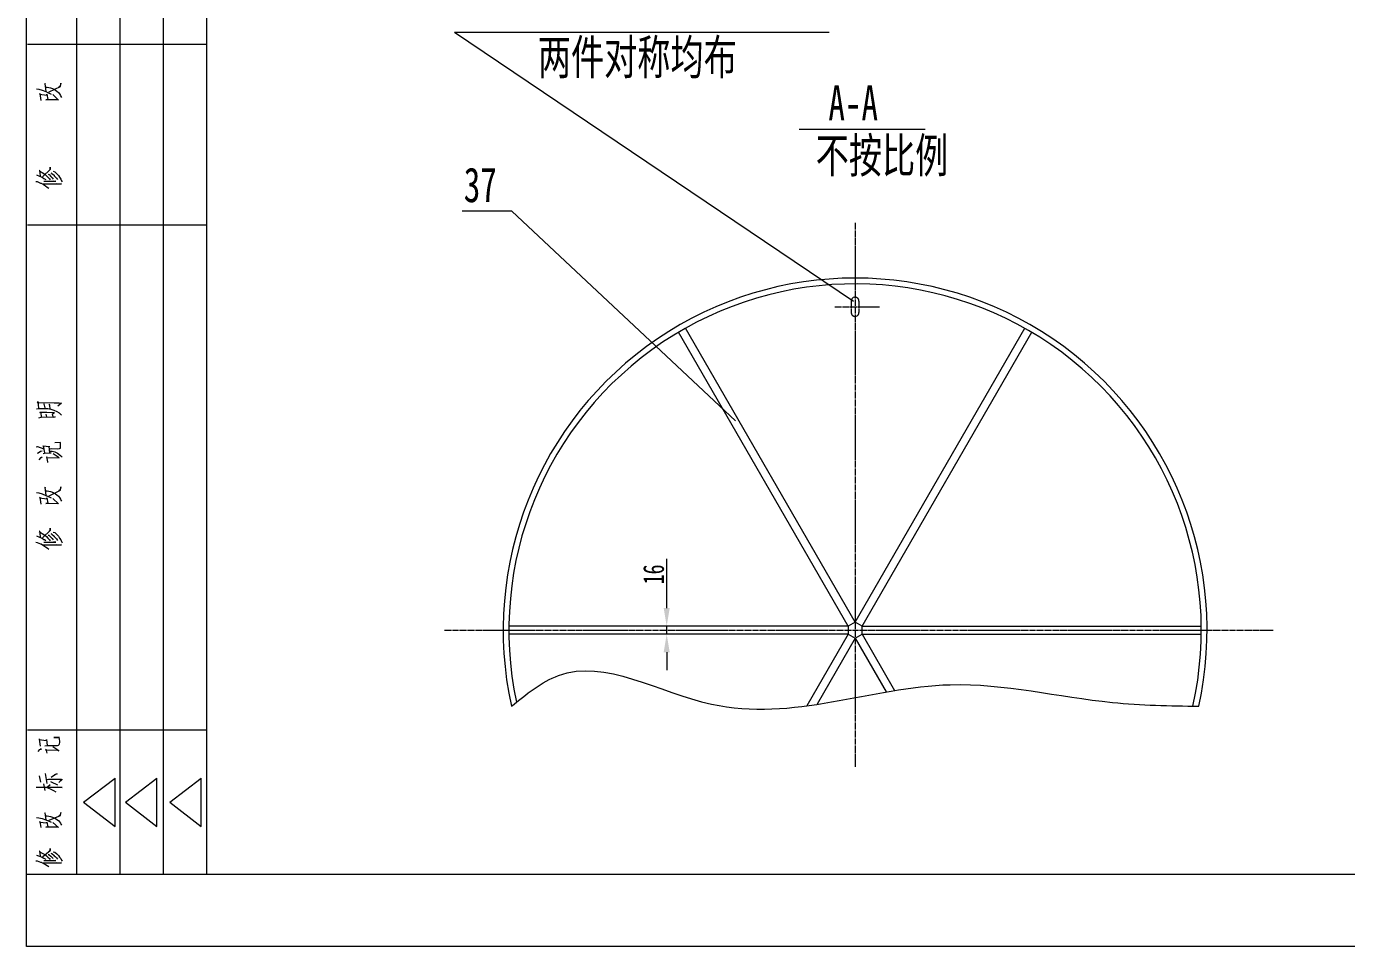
# Model space of a CAD drawing. Header units: millimetres. Extents: x 132745 to 150447, y -25377 to -12762.
# Drawn here: x 132745 to 135490, y -25377 to -23464 of the extents above; entities that cross this region are included whole.
import ezdxf

# ---------------------------------------------------------------- set-up
doc = ezdxf.new("R2010")
doc.units = ezdxf.units.MM
doc.linetypes.add('AD_LTYPE1 0 mm', pattern=[16, 13, -1, 1, -1])
for name, color, linetype, lineweight in [('CAXA_0', 7, 'Continuous', 18), ('cdr_dim', 7, 'Continuous', 18), ('尺寸线层', 7, 'Continuous', 18)]:
    doc.layers.add(name, color=color, linetype=linetype, lineweight=lineweight)
doc.layers.add('cdr_dwg1', color=4, linetype='Continuous', lineweight=18, true_color=0x00ffff)
doc.layers.add('cdr_dwg3', color=1, linetype='AD_LTYPE1 0 mm', lineweight=18, true_color=0xff0000)
doc.styles.add('HZ', font='simfang.ttf', dxfattribs={"width": 0.7})

msp = doc.modelspace()

# ---------------------------------------------------------------- hatches: boundary and pattern name
at = {"layer": 'cdr_dim', "linetype": 'Continuous'}
for points in [[(134082.578, -24673.182), (134070.078, -24673.182), (134076.328, -24710.682)], [(134082.578, -24764.982), (134070.078, -24764.982), (134076.328, -24727.482)]]:
    msp.add_hatch(color=256, dxfattribs=at).paths.add_polyline_path(points, flags=0)

# ---------------------------------------------------------------- linework, layer by layer
at = {"layer": 'CAXA_0', "color": 4, "linetype": 'Continuous', "true_color": 0x00ffff}
for p, q in [((132849.719, -25226.782), (132849.719, -22526.782)), ((133119.719, -23501.782), (132746.968, -23501.782)), ((133119.719, -23876.782), (132746.968, -23876.782)), ((133119.719, -24926.782), (132746.968, -24926.782)), ((133119.719, -25226.782), (132744.719, -25226.782))]:
    msp.add_line(p, q, dxfattribs=at)
at = {"layer": 'CAXA_0', "color": 7, "linetype": 'Continuous'}
for p, q in [((132939.719, -25226.782), (132939.719, -22526.782)), ((133029.719, -25226.782), (133029.719, -22526.782)), ((133634.909, -23475.592), (134414.207, -23475.592)), ((132783.407, -23582.748), (132782.969, -23584.607)), ((132782.969, -23584.607), (132782.969, -23584.607)), ((132782.969, -23584.607), (132783.844, -23587.582)), ((132783.407, -23582.748), (132783.407, -23582.748)), ((132786.032, -23599.482), (132783.407, -23582.748)), ((132816.219, -23581.632), (132814.907, -23588.326)), ((132815.782, -23588.698), (132816.219, -23581.632)), ((132816.219, -23581.632), (132816.219, -23581.632)), ((132765.469, -23593.532), (132770.719, -23594.276)), ((132770.719, -23594.276), (132770.719, -23594.276)), ((132770.719, -23594.276), (132777.719, -23596.507)), ((132773.344, -23603.201), (132772.032, -23604.688)), ((132772.032, -23604.688), (132772.032, -23604.688)), ((132772.032, -23604.688), (132787.344, -23606.548)), ((132775.532, -23618.076), (132773.344, -23603.201)), ((132773.344, -23603.201), (132773.344, -23603.201)), ((132777.719, -23596.507), (132777.719, -23596.507)), ((132777.719, -23596.507), (132785.157, -23599.482)), ((132785.157, -23590.185), (132787.782, -23590.185)), ((132785.157, -23599.482), (132785.157, -23599.482)), ((132785.157, -23599.482), (132789.969, -23601.713)), ((132787.344, -23606.548), (132787.344, -23604.688)), ((132787.344, -23604.688), (132787.344, -23604.688)), ((132787.344, -23604.688), (132789.094, -23615.845)), ((132787.344, -23606.548), (132787.344, -23606.548)), ((132787.782, -23590.185), (132787.782, -23590.185)), ((132787.782, -23590.185), (132794.782, -23591.673)), ((132789.969, -23601.713), (132789.969, -23601.713)), ((132789.969, -23601.713), (132793.469, -23603.201)), ((132791.719, -23601.342), (132792.157, -23600.226)), ((132792.157, -23600.226), (132815.782, -23588.698)), ((132792.157, -23600.226), (132792.157, -23600.226)), ((132793.469, -23603.201), (132793.469, -23603.201)), ((132793.469, -23603.201), (132796.532, -23604.688)), ((132794.782, -23591.673), (132794.782, -23591.673)), ((132794.782, -23591.673), (132798.719, -23593.16)), ((132798.719, -23593.16), (132798.719, -23593.16)), ((132798.719, -23593.16), (132802.219, -23594.648)), ((132811.407, -23617.332), (132799.594, -23605.804)), ((132802.219, -23594.648), (132802.219, -23594.648)), ((132802.219, -23594.648), (132805.282, -23596.507)), ((132805.282, -23596.507), (132805.282, -23596.507)), ((132805.282, -23596.507), (132808.344, -23598.738)), ((132808.344, -23598.738), (132808.344, -23598.738)), ((132808.344, -23598.738), (132811.407, -23601.342)), ((132811.407, -23601.342), (132811.407, -23601.342)), ((132811.407, -23601.342), (132813.594, -23604.317)), ((132814.907, -23588.326), (132812.282, -23590.185)), ((132813.594, -23604.317), (132813.594, -23604.317)), ((132813.594, -23604.317), (132815.782, -23607.292)), ((132814.907, -23588.326), (132814.907, -23588.326)), ((132815.782, -23588.698), (132815.782, -23588.698)), ((132815.782, -23607.292), (132815.782, -23607.292)), ((132815.782, -23607.292), (132816.657, -23609.523)), ((132816.657, -23609.523), (132816.657, -23609.523)), ((132816.657, -23609.523), (132817.532, -23611.754)), ((132789.094, -23615.845), (132785.157, -23616.588)), ((132785.157, -23616.588), (132789.969, -23615.845)), ((132785.157, -23616.588), (132785.157, -23616.588)), ((132789.094, -23615.845), (132789.094, -23615.845)), ((132789.969, -23615.845), (132789.969, -23615.845)), ((132789.969, -23615.845), (132809.657, -23616.217)), ((134351.57, -23677.803), (134614.158, -23677.803)), ((132765.469, -23772.776), (132772.032, -23775.379)), ((132772.469, -23763.479), (132771.594, -23764.223)), ((132771.594, -23764.223), (132771.594, -23764.223)), ((132771.594, -23764.223), (132777.719, -23767.942)), ((132772.032, -23775.379), (132772.032, -23775.379)), ((132772.032, -23775.379), (132777.282, -23777.61)), ((132774.219, -23774.635), (132772.469, -23763.479)), ((132772.469, -23763.479), (132772.469, -23763.479)), ((132773.782, -23776.123), (132774.219, -23774.635)), ((132774.219, -23774.635), (132774.219, -23774.635)), ((132777.719, -23767.942), (132777.719, -23767.942)), ((132777.719, -23767.942), (132782.969, -23771.288)), ((132778.157, -23777.61), (132778.594, -23776.123)), ((132778.594, -23776.123), (132794.344, -23761.62)), ((132778.594, -23776.123), (132778.594, -23776.123)), ((132782.969, -23771.288), (132782.969, -23771.288)), ((132782.969, -23771.288), (132786.469, -23774.263)), ((132786.469, -23774.263), (132786.469, -23774.263)), ((132786.469, -23774.263), (132789.532, -23777.61)), ((132789.969, -23771.288), (132791.282, -23771.66)), ((132791.282, -23771.66), (132791.282, -23771.66)), ((132791.282, -23771.66), (132791.719, -23772.032)), ((132791.719, -23772.032), (132791.719, -23772.032)), ((132791.719, -23772.032), (132795.219, -23775.751)), ((132793.907, -23761.62), (132792.157, -23763.479)), ((132794.344, -23761.62), (132793.907, -23756.785)), ((132793.907, -23756.785), (132793.907, -23756.785)), ((132793.907, -23756.785), (132793.907, -23761.62)), ((132793.907, -23761.62), (132793.907, -23761.62)), ((132794.344, -23761.62), (132794.344, -23761.62)), ((132795.219, -23768.313), (132796.969, -23769.057)), ((132795.219, -23775.751), (132795.219, -23775.751)), ((132795.219, -23775.751), (132798.282, -23778.726)), ((132796.969, -23769.057), (132796.969, -23769.057)), ((132796.969, -23769.057), (132797.844, -23769.429)), ((132797.844, -23769.429), (132797.844, -23769.429)), ((132797.844, -23769.429), (132802.219, -23773.52)), ((132800.469, -23764.967), (132803.532, -23766.082)), ((132802.219, -23773.52), (132802.219, -23773.52)), ((132802.219, -23773.52), (132802.657, -23774.263)), ((132802.657, -23774.263), (132802.657, -23774.263)), ((132802.657, -23774.263), (132804.844, -23776.495)), ((132803.532, -23766.082), (132803.532, -23766.082)), ((132803.532, -23766.082), (132807.907, -23770.173)), ((132804.844, -23776.495), (132804.844, -23776.495)), ((132804.844, -23776.495), (132807.032, -23779.47)), ((132807.907, -23770.173), (132807.907, -23770.173)), ((132807.907, -23770.173), (132811.407, -23773.892)), ((132811.407, -23773.892), (132811.407, -23773.892)), ((132811.407, -23773.892), (132813.594, -23777.61)), ((132764.594, -23786.163), (132767.219, -23786.535)), ((132767.219, -23786.535), (132767.219, -23786.535)), ((132767.219, -23786.535), (132774.219, -23789.882)), ((132774.219, -23789.882), (132774.219, -23789.882)), ((132774.219, -23789.882), (132775.094, -23789.882)), ((132775.094, -23789.882), (132775.094, -23789.882)), ((132775.094, -23789.882), (132780.344, -23792.857)), ((132777.282, -23777.61), (132777.282, -23777.61)), ((132777.282, -23777.61), (132781.219, -23780.213)), ((132779.469, -23791.37), (132817.969, -23791.37)), ((132780.344, -23792.857), (132780.344, -23792.857)), ((132780.344, -23792.857), (132784.719, -23795.46)), ((132780.782, -23785.792), (132806.157, -23785.792)), ((132781.219, -23780.213), (132781.219, -23780.213)), ((132781.219, -23780.213), (132782.094, -23780.585)), ((132782.094, -23780.585), (132782.094, -23780.585)), ((132782.094, -23780.585), (132785.157, -23782.445)), ((132784.719, -23795.46), (132784.719, -23795.46)), ((132784.719, -23795.46), (132788.219, -23798.063)), ((132788.219, -23798.063), (132788.219, -23798.063)), ((132788.219, -23798.063), (132791.282, -23800.295)), ((132789.532, -23777.61), (132789.532, -23777.61)), ((132789.532, -23777.61), (132792.594, -23780.957)), ((132792.594, -23780.957), (132792.594, -23780.957)), ((132792.594, -23780.957), (132794.344, -23783.188)), ((132798.282, -23778.726), (132798.282, -23778.726)), ((132798.282, -23778.726), (132800.469, -23781.329)), ((132803.094, -23786.163), (132800.907, -23785.792)), ((132806.157, -23785.792), (132803.094, -23786.163)), ((132803.094, -23786.163), (132803.094, -23786.163)), ((132806.157, -23785.792), (132806.157, -23785.792)), ((132807.032, -23779.47), (132807.032, -23779.47)), ((132807.032, -23779.47), (132809.219, -23782.445)), ((132814.469, -23792.113), (132807.907, -23791.37)), ((132813.594, -23777.61), (132813.594, -23777.61)), ((132813.594, -23777.61), (132816.219, -23781.329)), ((132817.969, -23791.37), (132814.469, -23792.113)), ((132814.469, -23792.113), (132814.469, -23792.113)), ((132816.219, -23781.329), (132816.219, -23781.329)), ((132816.219, -23781.329), (132817.969, -23784.676)), ((132817.969, -23784.676), (132817.969, -23784.676)), ((132817.969, -23784.676), (132818.844, -23787.279)), ((132817.969, -23791.37), (132817.969, -23791.37)), ((132768.969, -24243.498), (132767.219, -24245.729)), ((132770.282, -24257.257), (132768.969, -24243.498)), ((132768.969, -24243.498), (132768.969, -24243.498)), ((132765.907, -24259.117), (132770.719, -24258.001)), ((132767.219, -24245.729), (132767.219, -24245.729)), ((132767.219, -24245.729), (132770.282, -24245.729)), ((132770.282, -24245.729), (132770.282, -24245.729)), ((132770.282, -24245.729), (132802.657, -24246.101)), ((132770.719, -24257.629), (132770.282, -24257.257)), ((132770.282, -24257.257), (132770.282, -24257.257)), ((132770.719, -24258.001), (132770.719, -24258.001)), ((132770.719, -24258.001), (132780.782, -24258.001)), ((132772.469, -24266.554), (132774.219, -24265.81)), ((132786.907, -24266.554), (132772.469, -24266.554)), ((132772.469, -24266.554), (132772.469, -24266.554)), ((132774.219, -24265.81), (132774.219, -24265.81)), ((132774.219, -24265.81), (132774.657, -24267.298)), ((132774.657, -24267.298), (132774.657, -24267.298)), ((132774.657, -24267.298), (132775.532, -24275.851)), ((132780.782, -24258.001), (132780.782, -24258.001)), ((132780.782, -24258.001), (132789.094, -24258.373)), ((132781.657, -24248.704), (132781.219, -24249.82)), ((132781.219, -24249.82), (132781.219, -24249.82)), ((132781.219, -24249.82), (132781.657, -24250.935)), ((132783.407, -24256.885), (132781.657, -24248.704)), ((132781.657, -24248.704), (132781.657, -24248.704)), ((132783.407, -24257.629), (132783.407, -24256.885)), ((132783.407, -24256.885), (132783.407, -24256.885)), ((132787.344, -24275.479), (132786.032, -24269.901)), ((132786.032, -24269.901), (132786.032, -24269.901)), ((132786.032, -24269.901), (132786.032, -24270.273)), ((132801.344, -24266.926), (132786.907, -24266.554)), ((132786.907, -24266.554), (132786.907, -24266.554)), ((132789.094, -24258.373), (132789.094, -24258.373)), ((132789.094, -24258.373), (132795.657, -24259.488)), ((132792.594, -24249.076), (132792.157, -24250.563)), ((132792.157, -24250.563), (132792.157, -24250.563)), ((132792.157, -24250.563), (132793.469, -24252.051)), ((132793.907, -24257.629), (132792.594, -24249.076)), ((132792.594, -24249.076), (132792.594, -24249.076)), ((132794.344, -24258.373), (132793.907, -24257.629)), ((132793.907, -24257.629), (132793.907, -24257.629)), ((132795.657, -24259.488), (132795.657, -24259.488)), ((132795.657, -24259.488), (132801.782, -24261.348)), ((132799.157, -24269.529), (132803.094, -24267.298)), ((132800.469, -24275.851), (132799.157, -24269.529)), ((132799.157, -24269.529), (132799.157, -24269.529)), ((132803.094, -24267.298), (132801.344, -24266.926)), ((132801.344, -24266.926), (132801.344, -24266.926)), ((132801.782, -24261.348), (132801.782, -24261.348)), ((132801.782, -24261.348), (132808.344, -24264.323)), ((132802.657, -24246.101), (132802.657, -24246.101)), ((132802.657, -24246.101), (132808.782, -24246.101)), ((132803.094, -24267.298), (132803.094, -24267.298)), ((132808.344, -24264.323), (132808.344, -24264.323)), ((132808.344, -24264.323), (132813.157, -24267.298)), ((132808.782, -24246.101), (132808.782, -24246.101)), ((132808.782, -24246.101), (132813.157, -24246.101)), ((132817.969, -24246.845), (132810.094, -24253.167)), ((132813.157, -24246.101), (132813.157, -24246.101)), ((132813.157, -24246.101), (132817.969, -24246.845)), ((132813.157, -24267.298), (132813.157, -24267.298)), ((132813.157, -24267.298), (132816.657, -24270.645)), ((132816.657, -24270.645), (132816.657, -24270.645)), ((132816.657, -24270.645), (132817.532, -24271.76)), ((132817.969, -24246.845), (132817.969, -24246.845)), ((132770.719, -24277.338), (132775.532, -24276.223)), ((132775.532, -24276.223), (132804.407, -24275.851)), ((132775.532, -24276.223), (132775.532, -24276.223)), ((132800.907, -24276.595), (132800.469, -24275.851)), ((132800.469, -24275.851), (132800.469, -24275.851)), ((132804.407, -24275.851), (132800.907, -24276.595)), ((132800.907, -24276.595), (132800.907, -24276.595)), ((132804.407, -24275.851), (132804.407, -24275.851)), ((132765.032, -24337.582), (132767.657, -24337.21)), ((132767.657, -24337.21), (132767.657, -24337.21)), ((132767.657, -24337.21), (132781.219, -24342.045)), ((132768.094, -24351.341), (132768.969, -24350.598)), ((132768.969, -24350.598), (132774.219, -24346.879)), ((132768.969, -24350.598), (132768.969, -24350.598)), ((132774.219, -24346.879), (132777.719, -24346.507)), ((132774.219, -24346.879), (132774.219, -24346.879)), ((132779.469, -24336.838), (132779.907, -24336.095)), ((132791.719, -24337.954), (132779.469, -24336.838)), ((132779.469, -24336.838), (132779.469, -24336.838)), ((132779.469, -24351.713), (132782.094, -24350.97)), ((132779.907, -24336.095), (132779.907, -24336.095)), ((132779.907, -24336.095), (132782.094, -24350.598)), ((132782.094, -24350.97), (132796.094, -24350.598)), ((132782.094, -24350.97), (132782.094, -24350.97)), ((132793.469, -24351.341), (132791.719, -24336.838)), ((132791.719, -24336.838), (132791.719, -24336.838)), ((132791.719, -24336.838), (132791.719, -24337.954)), ((132791.719, -24337.954), (132791.719, -24337.954)), ((132796.094, -24350.598), (132793.469, -24351.341)), ((132793.469, -24351.341), (132793.469, -24351.341)), ((132793.907, -24342.045), (132796.969, -24341.673)), ((132794.344, -24346.879), (132798.282, -24347.251)), ((132796.094, -24350.598), (132796.094, -24350.598)), ((132796.969, -24341.673), (132796.969, -24341.673)), ((132796.969, -24341.673), (132810.094, -24342.045)), ((132798.282, -24347.251), (132798.282, -24347.251)), ((132798.282, -24347.251), (132803.532, -24348.366)), ((132812.719, -24361.01), (132800.469, -24352.457)), ((132815.782, -24329.029), (132803.532, -24329.773)), ((132803.532, -24348.366), (132803.532, -24348.366)), ((132803.532, -24348.366), (132809.219, -24350.97)), ((132809.219, -24350.97), (132809.219, -24350.97)), ((132809.219, -24350.97), (132812.282, -24353.201)), ((132810.094, -24342.045), (132813.594, -24341.673)), ((132810.094, -24342.045), (132810.094, -24342.045)), ((132812.282, -24353.201), (132812.282, -24353.201)), ((132812.282, -24353.201), (132816.219, -24356.548)), ((132813.594, -24341.673), (132815.344, -24340.557)), ((132813.594, -24341.673), (132813.594, -24341.673)), ((132815.344, -24340.557), (132815.782, -24339.07)), ((132815.344, -24340.557), (132815.344, -24340.557)), ((132815.782, -24339.07), (132815.782, -24329.029)), ((132815.782, -24329.029), (132815.782, -24329.029)), ((132815.782, -24339.07), (132815.782, -24339.07)), ((132771.157, -24365.101), (132775.532, -24360.266)), ((132777.719, -24359.151), (132775.094, -24360.638)), ((132775.532, -24360.266), (132777.719, -24359.151)), ((132775.532, -24360.266), (132775.532, -24360.266)), ((132777.719, -24359.151), (132777.719, -24359.151)), ((132787.344, -24358.779), (132786.469, -24360.266)), ((132786.469, -24360.266), (132786.469, -24360.266)), ((132786.469, -24360.266), (132812.719, -24360.638)), ((132789.532, -24368.82), (132787.344, -24358.779)), ((132787.344, -24358.779), (132787.344, -24358.779)), ((132789.094, -24370.307), (132789.532, -24368.82)), ((132789.532, -24368.82), (132789.532, -24368.82)), ((132812.719, -24360.638), (132812.719, -24360.638)), ((132812.719, -24360.638), (132812.719, -24361.01)), ((132812.719, -24361.01), (132812.719, -24361.01)), ((132816.219, -24356.548), (132816.219, -24356.548)), ((132816.219, -24356.548), (132818.844, -24359.523)), ((132765.469, -24432.782), (132770.719, -24433.526)), ((132770.719, -24433.526), (132770.719, -24433.526)), ((132770.719, -24433.526), (132777.719, -24435.757)), ((132777.719, -24435.757), (132777.719, -24435.757)), ((132777.719, -24435.757), (132785.157, -24438.732)), ((132783.407, -24421.998), (132782.969, -24423.857)), ((132782.969, -24423.857), (132782.969, -24423.857)), ((132782.969, -24423.857), (132783.844, -24426.832)), ((132786.032, -24438.732), (132783.407, -24421.998)), ((132783.407, -24421.998), (132783.407, -24421.998)), ((132785.157, -24429.435), (132787.782, -24429.435)), ((132787.782, -24429.435), (132787.782, -24429.435)), ((132787.782, -24429.435), (132794.782, -24430.923)), ((132792.157, -24439.476), (132815.782, -24427.948)), ((132794.782, -24430.923), (132794.782, -24430.923)), ((132794.782, -24430.923), (132798.719, -24432.41)), ((132798.719, -24432.41), (132798.719, -24432.41)), ((132798.719, -24432.41), (132802.219, -24433.898)), ((132802.219, -24433.898), (132802.219, -24433.898)), ((132802.219, -24433.898), (132805.282, -24435.757)), ((132805.282, -24435.757), (132805.282, -24435.757)), ((132805.282, -24435.757), (132808.344, -24437.988)), ((132814.907, -24427.576), (132812.282, -24429.435)), ((132816.219, -24420.882), (132814.907, -24427.576)), ((132814.907, -24427.576), (132814.907, -24427.576)), ((132815.782, -24427.948), (132816.219, -24420.882)), ((132815.782, -24427.948), (132815.782, -24427.948)), ((132816.219, -24420.882), (132816.219, -24420.882)), ((132773.344, -24442.451), (132772.032, -24443.938)), ((132772.032, -24443.938), (132772.032, -24443.938)), ((132772.032, -24443.938), (132787.344, -24445.798)), ((132775.532, -24457.326), (132773.344, -24442.451)), ((132773.344, -24442.451), (132773.344, -24442.451)), ((132785.157, -24438.732), (132785.157, -24438.732)), ((132785.157, -24438.732), (132789.969, -24440.963)), ((132789.094, -24455.095), (132785.157, -24455.838)), ((132785.157, -24455.838), (132789.969, -24455.095)), ((132785.157, -24455.838), (132785.157, -24455.838)), ((132787.344, -24445.798), (132787.344, -24443.938)), ((132787.344, -24443.938), (132787.344, -24443.938)), ((132787.344, -24443.938), (132789.094, -24455.095)), ((132787.344, -24445.798), (132787.344, -24445.798)), ((132789.094, -24455.095), (132789.094, -24455.095)), ((132789.969, -24440.963), (132789.969, -24440.963)), ((132789.969, -24440.963), (132793.469, -24442.451)), ((132789.969, -24455.095), (132789.969, -24455.095)), ((132789.969, -24455.095), (132809.657, -24455.466)), ((132791.719, -24440.591), (132792.157, -24439.476)), ((132792.157, -24439.476), (132792.157, -24439.476)), ((132793.469, -24442.451), (132793.469, -24442.451)), ((132793.469, -24442.451), (132796.532, -24443.938)), ((132811.407, -24456.582), (132799.594, -24445.054)), ((132808.344, -24437.988), (132808.344, -24437.988)), ((132808.344, -24437.988), (132811.407, -24440.591)), ((132811.407, -24440.591), (132811.407, -24440.591)), ((132811.407, -24440.591), (132813.594, -24443.566)), ((132813.594, -24443.566), (132813.594, -24443.566)), ((132813.594, -24443.566), (132815.782, -24446.541)), ((132815.782, -24446.541), (132815.782, -24446.541)), ((132815.782, -24446.541), (132816.657, -24448.773)), ((132816.657, -24448.773), (132816.657, -24448.773)), ((132816.657, -24448.773), (132817.532, -24451.004)), ((132772.469, -24513.479), (132771.594, -24514.223)), ((132771.594, -24514.223), (132771.594, -24514.223)), ((132771.594, -24514.223), (132777.719, -24517.941)), ((132774.219, -24524.635), (132772.469, -24513.479)), ((132772.469, -24513.479), (132772.469, -24513.479)), ((132777.719, -24517.941), (132777.719, -24517.941)), ((132777.719, -24517.941), (132782.969, -24521.288)), ((132778.594, -24526.123), (132794.344, -24511.62)), ((132793.907, -24511.62), (132792.157, -24513.479)), ((132794.344, -24511.62), (132793.907, -24506.785)), ((132793.907, -24506.785), (132793.907, -24506.785)), ((132793.907, -24506.785), (132793.907, -24511.62)), ((132793.907, -24511.62), (132793.907, -24511.62)), ((132794.344, -24511.62), (132794.344, -24511.62)), ((132795.219, -24518.313), (132796.969, -24519.057)), ((132800.469, -24514.966), (132803.532, -24516.082)), ((132803.532, -24516.082), (132803.532, -24516.082)), ((132803.532, -24516.082), (132807.907, -24520.173)), ((132764.594, -24536.163), (132767.219, -24536.535)), ((132765.469, -24522.776), (132772.032, -24525.379)), ((132767.219, -24536.535), (132767.219, -24536.535)), ((132767.219, -24536.535), (132774.219, -24539.882)), ((132772.032, -24525.379), (132772.032, -24525.379)), ((132772.032, -24525.379), (132777.282, -24527.61)), ((132773.782, -24526.123), (132774.219, -24524.635)), ((132774.219, -24524.635), (132774.219, -24524.635)), ((132774.219, -24539.882), (132774.219, -24539.882)), ((132774.219, -24539.882), (132775.094, -24539.882)), ((132775.094, -24539.882), (132775.094, -24539.882)), ((132775.094, -24539.882), (132780.344, -24542.857)), ((132777.282, -24527.61), (132777.282, -24527.61)), ((132777.282, -24527.61), (132781.219, -24530.213)), ((132778.157, -24527.61), (132778.594, -24526.123)), ((132778.594, -24526.123), (132778.594, -24526.123)), ((132779.469, -24541.37), (132817.969, -24541.37)), ((132780.344, -24542.857), (132780.344, -24542.857)), ((132780.344, -24542.857), (132784.719, -24545.46)), ((132780.782, -24535.791), (132806.157, -24535.791)), ((132781.219, -24530.213), (132781.219, -24530.213)), ((132781.219, -24530.213), (132782.094, -24530.585)), ((132782.094, -24530.585), (132782.094, -24530.585)), ((132782.094, -24530.585), (132785.157, -24532.445)), ((132782.969, -24521.288), (132782.969, -24521.288)), ((132782.969, -24521.288), (132786.469, -24524.263)), ((132784.719, -24545.46), (132784.719, -24545.46)), ((132784.719, -24545.46), (132788.219, -24548.063)), ((132786.469, -24524.263), (132786.469, -24524.263)), ((132786.469, -24524.263), (132789.532, -24527.61)), ((132789.532, -24527.61), (132789.532, -24527.61)), ((132789.532, -24527.61), (132792.594, -24530.957)), ((132789.969, -24521.288), (132791.282, -24521.66)), ((132791.282, -24521.66), (132791.282, -24521.66)), ((132791.282, -24521.66), (132791.719, -24522.032)), ((132791.719, -24522.032), (132791.719, -24522.032)), ((132791.719, -24522.032), (132795.219, -24525.751)), ((132792.594, -24530.957), (132792.594, -24530.957)), ((132792.594, -24530.957), (132794.344, -24533.188)), ((132795.219, -24525.751), (132795.219, -24525.751)), ((132795.219, -24525.751), (132798.282, -24528.726)), ((132796.969, -24519.057), (132796.969, -24519.057)), ((132796.969, -24519.057), (132797.844, -24519.429)), ((132797.844, -24519.429), (132797.844, -24519.429)), ((132797.844, -24519.429), (132802.219, -24523.52)), ((132798.282, -24528.726), (132798.282, -24528.726)), ((132798.282, -24528.726), (132800.469, -24531.329)), ((132803.094, -24536.163), (132800.907, -24535.791)), ((132802.219, -24523.52), (132802.219, -24523.52)), ((132802.219, -24523.52), (132802.657, -24524.263)), ((132802.657, -24524.263), (132802.657, -24524.263)), ((132802.657, -24524.263), (132804.844, -24526.495)), ((132806.157, -24535.791), (132803.094, -24536.163)), ((132803.094, -24536.163), (132803.094, -24536.163)), ((132804.844, -24526.495), (132804.844, -24526.495)), ((132804.844, -24526.495), (132807.032, -24529.47)), ((132806.157, -24535.791), (132806.157, -24535.791)), ((132807.032, -24529.47), (132807.032, -24529.47)), ((132807.032, -24529.47), (132809.219, -24532.445)), ((132807.907, -24520.173), (132807.907, -24520.173)), ((132807.907, -24520.173), (132811.407, -24523.891)), ((132814.469, -24542.113), (132807.907, -24541.37)), ((132811.407, -24523.891), (132811.407, -24523.891)), ((132811.407, -24523.891), (132813.594, -24527.61)), ((132813.594, -24527.61), (132813.594, -24527.61)), ((132813.594, -24527.61), (132816.219, -24531.329)), ((132817.969, -24541.37), (132814.469, -24542.113)), ((132814.469, -24542.113), (132814.469, -24542.113)), ((132816.219, -24531.329), (132816.219, -24531.329)), ((132816.219, -24531.329), (132817.969, -24534.676)), ((132817.969, -24534.676), (132817.969, -24534.676)), ((132817.969, -24534.676), (132818.844, -24537.279)), ((132817.969, -24541.37), (132817.969, -24541.37)), ((132788.219, -24548.063), (132788.219, -24548.063)), ((132788.219, -24548.063), (132791.282, -24550.295)), ((132772.032, -24945.343), (132770.719, -24946.314)), ((132770.719, -24946.314), (132770.719, -24946.314)), ((132770.719, -24946.314), (132786.469, -24948.257)), ((132774.219, -24960.235), (132772.032, -24945.343)), ((132772.032, -24945.343), (132772.032, -24945.343)), ((132786.469, -24948.257), (132786.469, -24946.314)), ((132786.469, -24946.314), (132786.469, -24946.314)), ((132786.469, -24946.314), (132787.782, -24958.94)), ((132786.469, -24948.257), (132786.469, -24948.257)), ((132813.157, -24941.782), (132801.782, -24942.43)), ((132801.782, -24942.43), (132801.782, -24942.43)), ((132801.782, -24942.43), (132813.157, -24942.43)), ((132809.219, -24958.617), (132811.407, -24957.969)), ((132811.407, -24957.969), (132812.719, -24956.998)), ((132811.407, -24957.969), (132811.407, -24957.969)), ((132812.719, -24956.998), (132813.594, -24955.379)), ((132812.719, -24956.998), (132812.719, -24956.998)), ((132814.469, -24949.876), (132813.157, -24941.782)), ((132813.157, -24941.782), (132813.157, -24941.782)), ((132813.594, -24955.379), (132814.032, -24952.789)), ((132813.594, -24955.379), (132813.594, -24955.379)), ((132814.032, -24952.789), (132814.469, -24949.876)), ((132814.032, -24952.789), (132814.032, -24952.789)), ((132814.469, -24949.876), (132814.469, -24949.876)), ((132768.969, -24971.243), (132772.469, -24967.358)), ((132772.469, -24967.358), (132774.219, -24966.386)), ((132772.469, -24967.358), (132772.469, -24967.358)), ((132776.407, -24966.386), (132773.344, -24966.71)), ((132774.219, -24966.386), (132774.219, -24966.386)), ((132774.219, -24966.386), (132776.407, -24966.386)), ((132776.407, -24966.386), (132776.407, -24966.386)), ((132782.969, -24959.588), (132789.532, -24958.94)), ((132785.594, -24966.386), (132784.282, -24967.681)), ((132784.282, -24967.681), (132784.282, -24967.681)), ((132784.282, -24967.681), (132809.657, -24968.329)), ((132787.782, -24974.804), (132785.594, -24966.386)), ((132785.594, -24966.386), (132785.594, -24966.386)), ((132789.532, -24958.94), (132789.532, -24958.94)), ((132789.532, -24958.94), (132804.407, -24958.94)), ((132812.282, -24969.624), (132800.032, -24961.854)), ((132804.407, -24958.94), (132809.219, -24958.617)), ((132804.407, -24958.94), (132804.407, -24958.94)), ((132809.219, -24958.617), (132809.219, -24958.617)), ((132809.657, -24968.329), (132809.657, -24968.329)), ((132809.657, -24968.329), (132812.282, -24969.624)), ((132812.282, -24969.624), (132812.282, -24969.624)), ((132774.657, -25035.019), (132772.032, -25022.07)), ((132783.844, -25052.502), (132781.219, -25038.581)), ((132787.782, -25037.933), (132784.719, -25016.89)), ((132787.782, -25029.516), (132790.407, -25028.545)), ((132788.657, -25044.408), (132794.344, -25039.552)), ((132790.407, -25028.545), (132790.407, -25028.545)), ((132790.407, -25028.545), (132812.282, -25028.545)), ((132794.782, -25033.725), (132796.532, -25034.048)), ((132796.532, -25024.336), (132805.282, -25018.509)), ((132796.532, -25034.048), (132796.532, -25034.048)), ((132796.532, -25034.048), (132809.657, -25040.847)), ((132808.782, -25017.537), (132803.094, -25019.804)), ((132805.282, -25018.509), (132808.782, -25017.537)), ((132805.282, -25018.509), (132805.282, -25018.509)), ((132808.782, -25017.537), (132808.782, -25017.537)), ((132818.844, -25029.192), (132811.844, -25035.343)), ((132811.844, -25035.343), (132817.969, -25029.192)), ((132811.844, -25035.343), (132811.844, -25035.343)), ((132812.282, -25028.545), (132812.282, -25028.545)), ((132812.282, -25028.545), (132817.094, -25028.868)), ((132817.094, -25028.868), (132817.094, -25028.868)), ((132817.094, -25028.868), (132818.844, -25029.192)), ((132818.844, -25029.192), (132818.844, -25029.192)), ((132863.568, -25076.782), (132929.001, -25026.599)), ((132929.001, -25126.965), (132929.001, -25026.599)), ((132950.882, -25076.782), (133016.316, -25026.599)), ((133016.316, -25126.965), (133016.316, -25026.599)), ((133043.036, -25076.782), (133108.469, -25026.599)), ((133108.469, -25126.965), (133108.469, -25026.599)), ((132765.032, -25045.055), (132810.969, -25045.379)), ((132784.282, -25045.055), (132789.532, -25046.674)), ((132789.532, -25046.674), (132789.532, -25046.674)), ((132789.532, -25046.674), (132795.657, -25049.264)), ((132795.657, -25049.264), (132795.657, -25049.264)), ((132795.657, -25049.264), (132801.344, -25052.178)), ((132801.344, -25052.178), (132801.344, -25052.178)), ((132801.344, -25052.178), (132805.719, -25054.768)), ((132814.907, -25046.35), (132810.094, -25045.703)), ((132810.969, -25045.379), (132810.969, -25045.379)), ((132810.969, -25045.379), (132819.282, -25046.027)), ((132819.282, -25046.027), (132814.907, -25046.35)), ((132814.907, -25046.35), (132814.907, -25046.35)), ((132819.282, -25046.027), (132819.282, -25046.027)), ((132863.568, -25076.782), (132929.001, -25126.965)), ((132950.882, -25076.782), (133016.316, -25126.965)), ((133043.036, -25076.782), (133108.469, -25126.965)), ((132765.469, -25108.185), (132770.719, -25108.832)), ((132770.719, -25108.832), (132770.719, -25108.832)), ((132770.719, -25108.832), (132777.719, -25110.775)), ((132773.344, -25116.602), (132772.032, -25117.897)), ((132772.032, -25117.897), (132772.032, -25117.897)), ((132772.032, -25117.897), (132787.344, -25119.516)), ((132775.532, -25129.552), (132773.344, -25116.602)), ((132773.344, -25116.602), (132773.344, -25116.602)), ((132777.719, -25110.775), (132777.719, -25110.775)), ((132777.719, -25110.775), (132785.157, -25113.365)), ((132783.407, -25098.796), (132782.969, -25100.415)), ((132782.969, -25100.415), (132782.969, -25100.415)), ((132782.969, -25100.415), (132783.844, -25103.005)), ((132786.032, -25113.365), (132783.407, -25098.796)), ((132783.407, -25098.796), (132783.407, -25098.796)), ((132785.157, -25105.271), (132787.782, -25105.271)), ((132785.157, -25113.365), (132785.157, -25113.365)), ((132785.157, -25113.365), (132789.969, -25115.307)), ((132787.344, -25119.516), (132787.344, -25117.897)), ((132787.344, -25117.897), (132787.344, -25117.897)), ((132787.344, -25117.897), (132789.094, -25127.609)), ((132787.344, -25119.516), (132787.344, -25119.516)), ((132787.782, -25105.271), (132787.782, -25105.271)), ((132787.782, -25105.271), (132794.782, -25106.566)), ((132789.969, -25115.307), (132789.969, -25115.307)), ((132789.969, -25115.307), (132793.469, -25116.602)), ((132791.719, -25114.984), (132792.157, -25114.012)), ((132792.157, -25114.012), (132815.782, -25103.976)), ((132792.157, -25114.012), (132792.157, -25114.012)), ((132793.469, -25116.602), (132793.469, -25116.602)), ((132793.469, -25116.602), (132796.532, -25117.897)), ((132794.782, -25106.566), (132794.782, -25106.566)), ((132794.782, -25106.566), (132798.719, -25107.861)), ((132798.719, -25107.861), (132798.719, -25107.861)), ((132798.719, -25107.861), (132802.219, -25109.156)), ((132811.407, -25128.904), (132799.594, -25118.868)), ((132802.219, -25109.156), (132802.219, -25109.156)), ((132802.219, -25109.156), (132805.282, -25110.775)), ((132805.282, -25110.775), (132805.282, -25110.775)), ((132805.282, -25110.775), (132808.344, -25112.717)), ((132808.344, -25112.717), (132808.344, -25112.717)), ((132808.344, -25112.717), (132811.407, -25114.984)), ((132811.407, -25114.984), (132811.407, -25114.984)), ((132811.407, -25114.984), (132813.594, -25117.573)), ((132814.907, -25103.653), (132812.282, -25105.271)), ((132813.594, -25117.573), (132813.594, -25117.573)), ((132813.594, -25117.573), (132815.782, -25120.163)), ((132816.219, -25097.825), (132814.907, -25103.653)), ((132814.907, -25103.653), (132814.907, -25103.653)), ((132815.782, -25103.976), (132816.219, -25097.825)), ((132815.782, -25103.976), (132815.782, -25103.976)), ((132815.782, -25120.163), (132815.782, -25120.163)), ((132815.782, -25120.163), (132816.657, -25122.106)), ((132816.219, -25097.825), (132816.219, -25097.825)), ((132816.657, -25122.106), (132816.657, -25122.106)), ((132816.657, -25122.106), (132817.532, -25124.048)), ((132789.094, -25127.609), (132785.157, -25128.257)), ((132785.157, -25128.257), (132789.969, -25127.609)), ((132785.157, -25128.257), (132785.157, -25128.257)), ((132789.094, -25127.609), (132789.094, -25127.609)), ((132789.969, -25127.609), (132789.969, -25127.609)), ((132789.969, -25127.609), (132809.657, -25127.933)), ((132778.594, -25189.444), (132794.344, -25176.818)), ((132793.907, -25176.818), (132792.157, -25178.437)), ((132794.344, -25176.818), (132793.907, -25172.609)), ((132793.907, -25172.609), (132793.907, -25172.609)), ((132793.907, -25172.609), (132793.907, -25176.818)), ((132793.907, -25176.818), (132793.907, -25176.818)), ((132794.344, -25176.818), (132794.344, -25176.818)), ((132764.594, -25198.185), (132767.219, -25198.509)), ((132765.469, -25186.53), (132772.032, -25188.796)), ((132767.219, -25198.509), (132767.219, -25198.509)), ((132767.219, -25198.509), (132774.219, -25201.422)), ((132772.469, -25178.437), (132771.594, -25179.084)), ((132771.594, -25179.084), (132771.594, -25179.084)), ((132771.594, -25179.084), (132777.719, -25182.322)), ((132772.032, -25188.796), (132772.032, -25188.796)), ((132772.032, -25188.796), (132777.282, -25190.739)), ((132774.219, -25188.149), (132772.469, -25178.437)), ((132772.469, -25178.437), (132772.469, -25178.437)), ((132773.782, -25189.444), (132774.219, -25188.149)), ((132774.219, -25188.149), (132774.219, -25188.149)), ((132774.219, -25201.422), (132774.219, -25201.422)), ((132774.219, -25201.422), (132775.094, -25201.422)), ((132775.094, -25201.422), (132775.094, -25201.422)), ((132775.094, -25201.422), (132780.344, -25204.012)), ((132777.282, -25190.739), (132777.282, -25190.739)), ((132777.282, -25190.739), (132781.219, -25193.005)), ((132777.719, -25182.322), (132777.719, -25182.322)), ((132777.719, -25182.322), (132782.969, -25185.235)), ((132778.157, -25190.739), (132778.594, -25189.444)), ((132778.594, -25189.444), (132778.594, -25189.444)), ((132779.469, -25202.717), (132817.969, -25202.717)), ((132780.344, -25204.012), (132780.344, -25204.012)), ((132780.344, -25204.012), (132784.719, -25206.278)), ((132780.782, -25197.861), (132806.157, -25197.861)), ((132781.219, -25193.005), (132781.219, -25193.005)), ((132781.219, -25193.005), (132782.094, -25193.329)), ((132782.094, -25193.329), (132782.094, -25193.329)), ((132782.094, -25193.329), (132785.157, -25194.948)), ((132782.969, -25185.235), (132782.969, -25185.235)), ((132782.969, -25185.235), (132786.469, -25187.825)), ((132786.469, -25187.825), (132786.469, -25187.825)), ((132786.469, -25187.825), (132789.532, -25190.739)), ((132789.532, -25190.739), (132789.532, -25190.739)), ((132789.532, -25190.739), (132792.594, -25193.653)), ((132789.969, -25185.235), (132791.282, -25185.559)), ((132791.282, -25185.559), (132791.282, -25185.559)), ((132791.282, -25185.559), (132791.719, -25185.883)), ((132791.719, -25185.883), (132791.719, -25185.883)), ((132791.719, -25185.883), (132795.219, -25189.12)), ((132792.594, -25193.653), (132792.594, -25193.653)), ((132792.594, -25193.653), (132794.344, -25195.595)), ((132795.219, -25182.645), (132796.969, -25183.293)), ((132795.219, -25189.12), (132795.219, -25189.12)), ((132795.219, -25189.12), (132798.282, -25191.71)), ((132796.969, -25183.293), (132796.969, -25183.293)), ((132796.969, -25183.293), (132797.844, -25183.617)), ((132797.844, -25183.617), (132797.844, -25183.617)), ((132797.844, -25183.617), (132802.219, -25187.178)), ((132798.282, -25191.71), (132798.282, -25191.71)), ((132798.282, -25191.71), (132800.469, -25193.976)), ((132800.469, -25179.732), (132803.532, -25180.703)), ((132803.094, -25198.185), (132800.907, -25197.861)), ((132802.219, -25187.178), (132802.219, -25187.178)), ((132802.219, -25187.178), (132802.657, -25187.825)), ((132802.657, -25187.825), (132802.657, -25187.825)), ((132802.657, -25187.825), (132804.844, -25189.768)), ((132806.157, -25197.861), (132803.094, -25198.185)), ((132803.094, -25198.185), (132803.094, -25198.185)), ((132803.532, -25180.703), (132803.532, -25180.703)), ((132803.532, -25180.703), (132807.907, -25184.264)), ((132804.844, -25189.768), (132804.844, -25189.768)), ((132804.844, -25189.768), (132807.032, -25192.358)), ((132806.157, -25197.861), (132806.157, -25197.861)), ((132807.032, -25192.358), (132807.032, -25192.358)), ((132807.032, -25192.358), (132809.219, -25194.948)), ((132807.907, -25184.264), (132807.907, -25184.264)), ((132807.907, -25184.264), (132811.407, -25187.501)), ((132814.469, -25203.365), (132807.907, -25202.717)), ((132811.407, -25187.501), (132811.407, -25187.501)), ((132811.407, -25187.501), (132813.594, -25190.739)), ((132813.594, -25190.739), (132813.594, -25190.739)), ((132813.594, -25190.739), (132816.219, -25193.976)), ((132817.969, -25202.717), (132814.469, -25203.365)), ((132814.469, -25203.365), (132814.469, -25203.365)), ((132816.219, -25193.976), (132816.219, -25193.976)), ((132816.219, -25193.976), (132817.969, -25196.89)), ((132817.969, -25196.89), (132817.969, -25196.89)), ((132817.969, -25196.89), (132818.844, -25199.156)), ((132817.969, -25202.717), (132817.969, -25202.717)), ((132784.719, -25206.278), (132784.719, -25206.278)), ((132784.719, -25206.278), (132788.219, -25208.545)), ((132788.219, -25208.545), (132788.219, -25208.545)), ((132788.219, -25208.545), (132791.282, -25210.487))]:
    msp.add_line(p, q, dxfattribs=at)
at = {"layer": 'cdr_dim', "linetype": 'Continuous'}
for p, q in [((132744.719, -25376.782), (132744.719, -12761.783)), ((133634.909, -23475.592), (134464.888, -24034.85)), ((133754.498, -23847.874), (133651.177, -23847.874)), ((133754.498, -23847.874), (134219.645, -24283.743)), ((134076.328, -24673.182), (134076.328, -24570.432)), ((134076.328, -24710.682), (134057.578, -24710.682)), ((134076.328, -24727.482), (134076.328, -24710.682)), ((134076.328, -24727.482), (134057.578, -24727.482)), ((134076.328, -24764.982), (134076.328, -24802.482)), ((141654.719, -25376.782), (132744.719, -25376.782))]:
    msp.add_line(p, q, dxfattribs=at)
at = {"layer": 'cdr_dim', "linetype": 'Continuous', "start_tangent": (0.7755622, 0.63127115), "end_tangent": (0.99983462, -0.01818592)}
msp.add_spline([(133753.508, -24877.266), (133851.33, -24813.183), (134169.386, -24872.773), (134666.118, -24832.363), (135003.432, -24869.168), (135182.909, -24877.297)], degree=3, dxfattribs=at)
at = {"layer": 'cdr_dwg1', "linetype": 'Continuous'}
for p, q in [((133119.719, -25226.782), (133119.719, -12911.783)), ((134453.663, -24710.682), (134100.962, -24099.786)), ((134468.212, -24702.282), (134115.511, -24091.386)), ((134468.212, -24702.282), (134820.913, -24091.386)), ((134482.761, -24710.682), (134835.462, -24099.786)), ((134453.663, -24710.682), (133748.261, -24710.682)), ((134468.212, -24702.282), (134453.663, -24710.682)), ((134453.663, -24710.682), (134453.663, -24727.482)), ((134482.761, -24710.682), (134468.212, -24702.282)), ((134482.761, -24710.682), (135188.163, -24710.682)), ((134482.761, -24727.482), (134482.761, -24710.682)), ((134453.663, -24727.482), (133748.261, -24727.482)), ((134453.663, -24727.482), (134367.934, -24875.969)), ((134468.212, -24735.882), (134389.073, -24872.956)), ((134453.663, -24727.482), (134468.212, -24735.882)), ((134468.212, -24735.882), (134482.761, -24727.482)), ((134468.212, -24735.882), (134532.641, -24847.477)), ((134482.761, -24727.482), (134550.324, -24844.505)), ((134482.761, -24727.482), (135188.163, -24727.482)), ((141504.719, -25226.782), (133119.719, -25226.782))]:
    msp.add_line(p, q, dxfattribs=at)
for radius, start, end in [(732, 347.517516, 192.479979), (720, 347.324326, 192.000844)]:
    msp.add_arc((134468.212, -24719.082), radius, start, end, dxfattribs=at)
at = {"layer": 'cdr_dwg3', "linetype": 'AD_LTYPE1 0 mm'}
for p, q in [((134468.212, -23872.025), (134468.212, -25003.166)), ((134425.809, -24046.812), (134519.286, -24046.812)), ((134460.212, -24034.812), (134460.212, -24058.812)), ((134476.212, -24034.812), (134476.212, -24058.812)), ((133614.575, -24719.082), (135337.364, -24719.082))]:
    msp.add_line(p, q, dxfattribs=at)
for centre, start, end in [((134468.212, -24034.812), 0, 180), ((134468.212, -24058.812), 180, 0)]:
    msp.add_arc(centre, 8, start, end, dxfattribs=at)

# ---------------------------------------------------------------- texts
at = {"layer": 'CAXA_0', "color": 7, "linetype": 'Continuous', "char_height": 72.2309, "attachment_point": 7, "line_spacing_factor": 1.194679, "style": 'HZ'}
for s, insert, width in [('两件对称均布', (133808.343, -23571.899), 647.86669), ('A-A', (134412.66, -23659.002), 162.04793), ('不按比例', (134386.216, -23776.283), 431.87501)]:
    msp.add_mtext(s, dxfattribs=dict(at, insert=insert, width=width))
at = {"layer": '尺寸线层', "linetype": 'Continuous', "insert": (133654.325, -23830.463), "char_height": 72.2308, "width": 107.99574, "attachment_point": 7, "line_spacing_factor": 1.194679, "style": 'HZ'}
msp.add_mtext('37', dxfattribs=at)
at = {"layer": '尺寸线层', "linetype": 'Continuous', "insert": (134049.342, -24603.057), "char_height": 43.3385, "width": 65.0078, "attachment_point": 5, "rotation": 90, "line_spacing_factor": 1.194679, "style": 'HZ'}
msp.add_mtext('16', dxfattribs=at)

doc.saveas('drawing.dxf')
